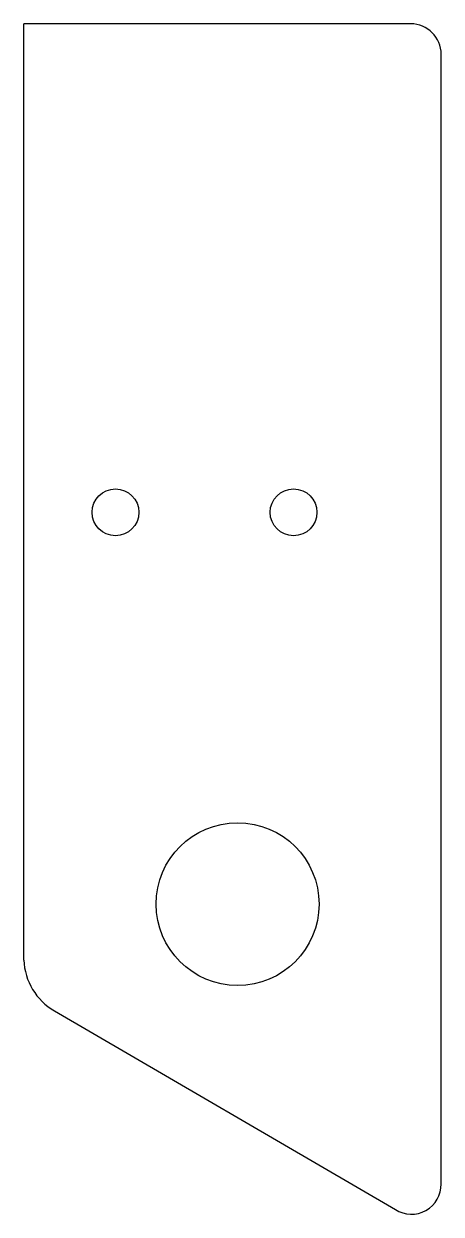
# Model space of a CAD drawing. Extents: x 125.5 to 146, y -118.5 to -60.
import ezdxf

# ---------------------------------------------------------------- set-up
doc = ezdxf.new("R2010")
doc.units = 0
doc.layers.add('BLACK', color=7, linetype='CONTINUOUS')

msp = doc.modelspace()

# ---------------------------------------------------------------- linework, layer by layer
at = {"layer": 'BLACK', "linetype": 'CONTINUOUS'}
for p, q in [((125.5, -106), (125.5, -60)), ((144.5, -60), (125.5, -60)), ((146, -117), (146, -61.5)), ((127, -108.5), (143.75, -118.25))]:
    msp.add_line(p, q, dxfattribs=at)
at = {"layer": 'BLACK'}
for centre, radius in [((130, -84), 1.15), ((138.75, -84), 1.15), ((136, -103.25), 4)]:
    msp.add_circle(centre, radius, dxfattribs=at)
for centre, radius, start, end in [((144.5, -61.5), 1.5, 0, 90), ((128.546, -105.872), 3.049, -177.598, -120.474), ((144.544, -117.029), 1.456, -123.038, 1.14498)]:
    msp.add_arc(centre, radius, start, end, dxfattribs=at)

doc.saveas('drawing.dxf')
